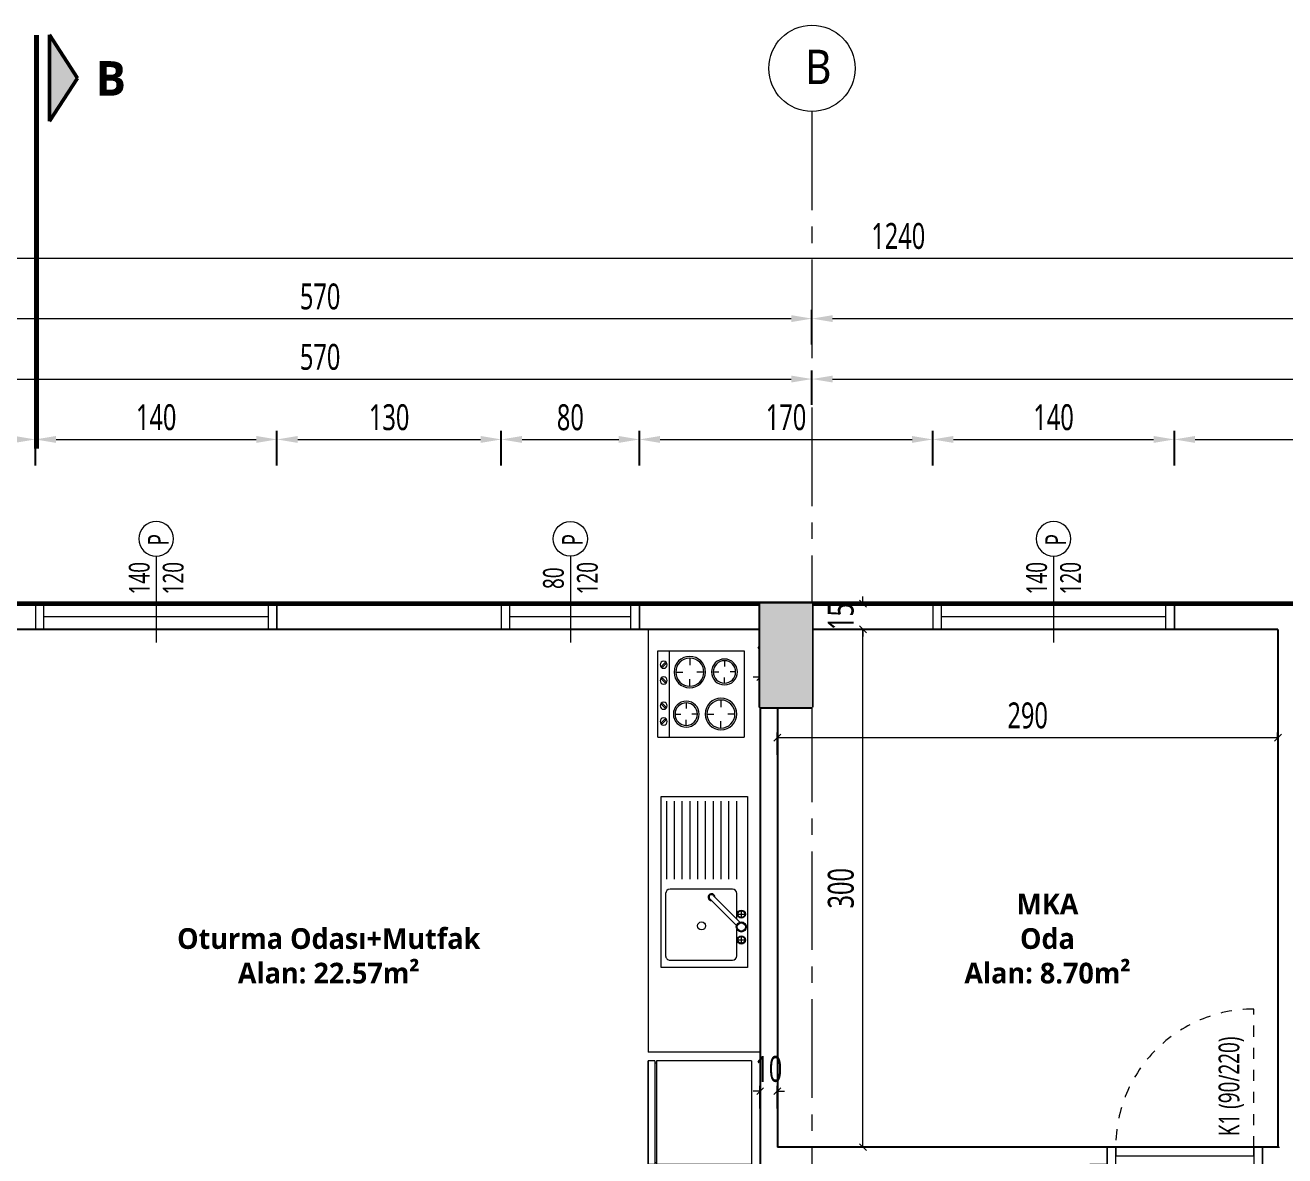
# Model space of a CAD drawing. Header units: metres. Extents: x 14968 to 56958, y -40276 to -31129.
# Drawn here: x 31217 to 31947, y -35545 to -34890 of the extents above; entities that cross this region are included whole.
import ezdxf
from ezdxf.enums import TextEntityAlignment as Align

# ---------------------------------------------------------------- set-up
doc = ezdxf.new("R2010")
doc.units = ezdxf.units.M
doc.linetypes.add('CENTER2', pattern=[28.575, 19.05, -3.175, 3.175, -3.175])
doc.linetypes.add('JIS_02_1.2', pattern=[64.008, 32.004, -32.004])
doc.layers.get('0').update_dxf_attribs({"lineweight": 13})
doc.layers.get('Defpoints').update_dxf_attribs({"lineweight": 9})
for name, color, linetype, lineweight, true_color in [('A AKS', 7, 'CENTER2', 9, 0x848484), ('A AKS DAİRE', 7, 'Continuous', 9, 0x848484), ('A AKS YAZI', 7, 'CENTER2', 9, 0x848484)]:
    doc.layers.add(name, color=color, linetype=linetype, lineweight=lineweight, true_color=true_color)
doc.layers.add('A ALAN BRÜT', color=5, linetype='Continuous', lineweight=60, plot=False)
doc.layers.add('A ALAN NET', color=140, linetype='Continuous', lineweight=13, plot=False)
for name, color, linetype, lineweight in [('A DUVAR', 7, 'Continuous', 25), ('A KAPI', 11, 'Continuous', 13), ('A KESİT ÇİZGİSİ', 1, 'CENTER2', 50), ('A KOLON', 1, 'Continuous', 50), ('A KOLON TARAMA', 1, 'Continuous', 15), ('A PENCERE', 140, 'Continuous', 9), ('A TEFRİŞ', 252, 'Continuous', 13), ('A YAZI', 7, 'Continuous', 13), ('A ÖLÇÜ DIŞ', 31, 'Continuous', 13), ('A ÖLÇÜ İÇ', 31, 'Continuous', 13)]:
    doc.layers.add(name, color=color, linetype=linetype, lineweight=lineweight)
doc.styles.add('HİB Segoe Semibold', font='')
doc.styles.add('HİB Segoe Semilight .7', font='segoeuisl.ttf', dxfattribs={"width": 0.7})
doc.styles.add('HİB Segoe Semilight .95', font='segoeuisl.ttf', dxfattribs={"width": 0.9})
doc.styles.get('HİB Segoe Semibold').set_extended_font_data('Segoe UI Semibold')
doc.dimstyles.new('HİB DIŞ', dxfattribs={"dimtxt": 15, "dimasz": 12, "dimexe": 5, "dimexo": 30, "dimgap": 5, "dimtad": 1, "dimdec": 0, "dimzin": 0, "dimdsep": 46, "dimtxsty": 'HİB Segoe Semilight .7', "dimcen": 0.09, "dimclrd": 256, "dimclre": 256, "dimclrt": 256, "dimadec": 0, "dimazin": 0, "dimtfac": 1, "dimtdec": 4, "dimtix": 1, "dimtmove": 0, "dimatfit": 3, "dimfxl": 15, "dimfxlon": 1, "dimtvp": 1, "dimtolj": 1, "dimtzin": 0, "dimlwd": -1, "dimlwe": -3, "dimarcsym": 0})
doc.dimstyles.new('HİB İÇ', dxfattribs={"dimtxt": 15, "dimasz": 18, "dimexe": 3, "dimexo": 10, "dimgap": 5, "dimtad": 1, "dimdec": 0, "dimzin": 0, "dimdsep": 46, "dimtxsty": 'HİB Segoe Semilight .7', "dimblk": 'NONE', "dimblk1": 'NONE', "dimblk2": 'NONE', "dimtsz": 2, "dimcen": 0.09, "dimclrd": 256, "dimclre": 256, "dimclrt": 256, "dimadec": 0, "dimazin": 0, "dimtfac": 1, "dimtdec": 4, "dimtix": 1, "dimtofl": 0, "dimtmove": 0, "dimatfit": 3, "dimfxl": 10, "dimfxlon": 1, "dimtvp": 1, "dimtolj": 1, "dimtzin": 0, "dimlwd": -1, "dimlwe": -3, "dimarcsym": 0})

# ---------------------------------------------------------------- blocks, each defined once
blk = doc.blocks.new('*D535')
at = {"layer": 'A ÖLÇÜ İÇ', "lineweight": -3, "ltscale": 0.5, "transparency": 16777216}
for p, q in [((31712.14, -35224.94), (31699.14, -35224.94)), ((31712.14, -35239.94), (31699.14, -35239.94))]:
    blk.add_line(p, q, dxfattribs=at)
at = {"layer": 'A ÖLÇÜ İÇ', "ltscale": 0.5, "transparency": 16777216}
for p, q in [((31700.14, -35222.94), (31704.14, -35226.94)), ((31702.14, -35224.94), (31702.14, -35220.94)), ((31704.14, -35241.94), (31700.14, -35237.94)), ((31702.14, -35239.94), (31702.14, -35243.94))]:
    blk.add_line(p, q, dxfattribs=at)
at = {"layer": 'Defpoints', "color": 0, "transparency": 16777216}
for p in [(31702.14, -35224.94), (31765.14, -35224.94), (31744.14, -35239.94)]:
    blk.add_point(p, dxfattribs=at)
at = {"layer": 'A ÖLÇÜ İÇ', "ltscale": 0.5, "transparency": 16777216, "insert": (31689.35, -35232.44), "char_height": 15, "attachment_point": 5, "rotation": 90, "style": 'HİB Segoe Semilight .7'}
blk.add_mtext('\\A1;15', dxfattribs=at)
blk = doc.blocks.new('_None')
blk = doc.blocks.new('*D508')
at = {"layer": 'A ÖLÇÜ İÇ', "lineweight": -3, "ltscale": 0.5, "transparency": 16777216}
for p, q in [((31642.6, -35257.59), (31642.6, -35270.59)), ((31652.6, -35257.59), (31652.6, -35270.59))]:
    blk.add_line(p, q, dxfattribs=at)
at = {"layer": 'A ÖLÇÜ İÇ', "ltscale": 0.5, "transparency": 16777216}
for p, q in [((31642.6, -35267.59), (31638.6, -35267.59)), ((31640.6, -35269.59), (31644.6, -35265.59)), ((31654.6, -35265.59), (31650.6, -35269.59)), ((31652.6, -35267.59), (31656.6, -35267.59))]:
    blk.add_line(p, q, dxfattribs=at)
at = {"layer": 'Defpoints', "color": 0, "transparency": 16777216}
for p in [(31642.6, -35239.94), (31652.6, -35239.94), (31652.6, -35267.59)]:
    blk.add_point(p, dxfattribs=at)
at = {"layer": 'A ÖLÇÜ İÇ', "ltscale": 0.5, "transparency": 16777216, "insert": (31647.6, -35254.8), "char_height": 15, "attachment_point": 5, "style": 'HİB Segoe Semilight .7'}
blk.add_mtext('\\A1;10', dxfattribs=at)
blk = doc.blocks.new('A OCAK')
at = {"color": 0}
for p, q in [((-65.87, -51.83), (-65.87, -1.83)), ((-15.87, -1.83), (-65.87, -1.83)), ((-52.43, -7.11), (-52.43, -11.18)), ((-28.05, -6.71), (-28.05, -9.96)), ((-15.87, -51.83), (-15.87, -1.83)), ((-34.55, -13.21), (-31.3, -13.21)), ((-21.55, -13.21), (-24.8, -13.21)), ((-60.56, -15.24), (-56.5, -15.24)), ((-52.43, -23.37), (-52.43, -19.31)), ((-44.3, -15.24), (-48.37, -15.24)), ((-28.05, -19.71), (-28.05, -16.46)), ((-52.52, -28.81), (-52.52, -32.06)), ((-28.14, -25.15), (-28.14, -29.22)), ((-59.02, -35.31), (-55.77, -35.31)), ((-46.02, -35.31), (-49.27, -35.31)), ((-36.26, -33.28), (-32.2, -33.28)), ((-20.01, -33.28), (-24.07, -33.28)), ((-52.52, -41.82), (-52.52, -38.56)), ((-28.14, -41.41), (-28.14, -37.35)), ((-65.87, -45.08), (-15.87, -45.08)), ((-58.18, -49.23), (-56.06, -47.11)), ((-57.61, -49.8), (-58.18, -49.23)), ((-55.49, -47.68), (-57.61, -49.8)), ((-56.06, -47.11), (-55.49, -47.68)), ((-49.07, -47.52), (-48.51, -46.95)), ((-46.95, -49.64), (-49.07, -47.52)), ((-48.51, -46.95), (-46.38, -49.08)), ((-46.38, -49.08), (-46.95, -49.64)), ((-34.32, -47.52), (-33.76, -46.95)), ((-32.2, -49.64), (-34.32, -47.52)), ((-33.76, -46.95), (-31.63, -49.08)), ((-31.63, -49.08), (-32.2, -49.64)), ((-25.18, -49.13), (-23.06, -47.01)), ((-24.61, -49.7), (-25.18, -49.13)), ((-22.49, -47.58), (-24.61, -49.7)), ((-23.06, -47.01), (-22.49, -47.58)), ((-65.87, -51.83), (-15.87, -51.83))]:
    blk.add_line(p, q, dxfattribs=at)
for centre, radius in [((-52.43, -15.24), 9.13), ((-52.43, -15.24), 8.13), ((-28.05, -13.21), 7.5), ((-28.05, -13.21), 6.5), ((-52.52, -35.31), 7.5), ((-52.52, -35.31), 6.5), ((-28.14, -33.28), 9.13), ((-28.14, -33.28), 8.13), ((-56.75, -48.4), 2.06), ((-47.64, -48.4), 2.06), ((-33, -48.4), 2.06), ((-23.89, -48.4), 2.06)]:
    blk.add_circle(centre, radius, dxfattribs=at)
blk = doc.blocks.new('A EVYE')
at = {"color": 0}
for p, q in [((-252.7, 287.2), (737.2, 287.2)), ((-252.7, -212.8), (-252.7, 287.2)), ((225.7, 225), (-225.7, 225)), ((457.5, 225.3), (309.1, 225.3)), ((475.2, 243), (323.4, 91)), ((494.3, 223.9), (343.3, 72.7)), ((447.8, 251.9), (409.5, 251.9)), ((428.7, 232.7), (428.7, 271.1)), ((670.6, 225.3), (515.6, 225.3)), ((597.7, 251.9), (559.4, 251.9)), ((578.5, 232.7), (578.5, 271.1)), ((737.2, 287.2), (737.2, -212.8)), ((225.7, 180), (-225.7, 180)), ((283.9, 200.1), (283.9, -161.4)), ((695.8, -161.4), (695.8, 200.1)), ((225.7, 135), (-225.7, 135)), ((225.7, 90), (-225.7, 90)), ((225.7, 45), (-225.7, 45)), ((225.7, 0), (-225.7, 0)), ((225.7, -45), (-225.7, -45)), ((225.7, -90), (-225.7, -90)), ((225.7, -135), (-225.7, -135)), ((737.2, -212.8), (-252.7, -212.8)), ((225.7, -180), (-225.7, -180)), ((309.1, -186.6), (670.6, -186.6))]:
    blk.add_line(p, q, dxfattribs=at)
for centre, radius in [((428.7, 251.9), 23.5), ((428.7, 251.9), 19.2), ((503.2, 251.9), 29.3), ((503.2, 251.9), 23.9), ((578.5, 251.9), 23.5), ((578.5, 251.9), 19.2), ((497.2, 21.3), 23.5)]:
    blk.add_circle(centre, radius, dxfattribs=at)
for centre, radius, start, end in [((309.1, 200.1), 25.2, 90, 180), ((670.6, 200.1), 25.2, 360, 90), ((330.4, 78.7), 19.6, 89.32494, 2.05369), ((330.4, 78.7), 14.2, 119.74413, 334.71675), ((309.1, -161.4), 25.2, 180, 270), ((670.6, -161.4), 25.2, 270, 360)]:
    blk.add_arc(centre, radius, start, end, dxfattribs=at)
blk = doc.blocks.new('PEN 120x140')
at = {"layer": 'A PENCERE'}
for p, q in [((215.29, 71.44), (215.29, 211.44)), ((215.29, 211.44), (230.29, 211.44)), ((222.79, 206.44), (222.79, 76.44)), ((230.29, 211.44), (230.29, 71.44)), ((230.29, 71.44), (215.29, 71.44))]:
    blk.add_line(p, q, dxfattribs=at)
at = {"layer": 'A PENCERE', "color": 7}
blk.add_line((187.79, 141.44), (237.79, 141.44), dxfattribs=at)
at = {"layer": 'A PENCERE'}
for points in [[(230.29, 211.44), (230.29, 206.44), (215.29, 206.44), (215.29, 211.44)], [(230.29, 71.44), (230.29, 76.44), (215.29, 76.44), (215.29, 71.44)]]:
    blk.add_lwpolyline(points, close=True, dxfattribs=at)
at = {"layer": 'A PENCERE', "color": 7}
blk.add_circle((177.79, 141.44), 10, dxfattribs=at)
at = {"layer": 'A PENCERE', "color": 7, "style": 'HİB Segoe Semilight .7', "width": 0.7}
for tag, p in [('GEN', (200.59, 145.27)), ('P', (178.35, 134.26)), ('YÜK', (200.59, 125.61))]:
    blk.add_attdef(tag, text='', height=12, dxfattribs=at).set_placement(p, align=Align.CENTER)
blk = doc.blocks.new('*D183')
at = {"layer": 'A ÖLÇÜ DIŞ', "lineweight": -3, "ltscale": 0.5, "transparency": 16777216}
for p, q in [((31742.6, -35144.87), (31742.6, -35124.87)), ((31882.6, -35144.87), (31882.6, -35124.87))]:
    blk.add_line(p, q, dxfattribs=at)
at = {"layer": 'A ÖLÇÜ DIŞ', "ltscale": 0.5, "transparency": 16777216}
blk.add_line((31754.6, -35129.87), (31870.6, -35129.87), dxfattribs=at)
at = {"layer": 'A ÖLÇÜ DIŞ', "transparency": 16777216}
for points in [[(31754.6, -35127.87), (31754.6, -35131.87), (31742.6, -35129.87)], [(31870.6, -35131.87), (31870.6, -35127.87), (31882.6, -35129.87)]]:
    blk.add_solid(points, dxfattribs=at)
at = {"layer": 'Defpoints', "color": 0, "transparency": 16777216}
for p in [(31882.6, -35129.87), (31742.6, -35224.94), (31882.6, -35224.94)]:
    blk.add_point(p, dxfattribs=at)
at = {"layer": 'A ÖLÇÜ DIŞ', "ltscale": 0.5, "transparency": 16777216, "insert": (31812.6, -35117.08), "char_height": 15, "attachment_point": 5, "style": 'HİB Segoe Semilight .7'}
blk.add_mtext('\\A1;140', dxfattribs=at)
blk = doc.blocks.new('*D516')
at = {"layer": 'A ÖLÇÜ İÇ', "ltscale": 0.5, "transparency": 16777216}
for p, q in [((31654.6, -35300.59), (31650.6, -35304.59)), ((31652.6, -35302.59), (31942.6, -35302.59)), ((31940.6, -35304.59), (31944.6, -35300.59))]:
    blk.add_line(p, q, dxfattribs=at)
at = {"layer": 'A ÖLÇÜ İÇ', "lineweight": -3, "ltscale": 0.5, "transparency": 16777216}
for p, q in [((31652.6, -35312.59), (31652.6, -35299.59)), ((31942.6, -35302.59), (31942.6, -35299.59))]:
    blk.add_line(p, q, dxfattribs=at)
at = {"layer": 'Defpoints', "color": 0, "transparency": 16777216}
for p in [(31942.6, -35302.59), (31942.6, -35312.59), (31652.6, -35331.59)]:
    blk.add_point(p, dxfattribs=at)
at = {"layer": 'A ÖLÇÜ İÇ', "ltscale": 0.5, "transparency": 16777216, "insert": (31797.6, -35289.84), "char_height": 15, "attachment_point": 5, "style": 'HİB Segoe Semilight .7'}
blk.add_mtext('\\A1;290', dxfattribs=at)
blk = doc.blocks.new('*D534')
at = {"layer": 'A ÖLÇÜ İÇ', "ltscale": 0.5}
for p, q in [((31704.14, -35241.94), (31700.14, -35237.94)), ((31702.14, -35539.89), (31702.14, -35239.94)), ((31700.14, -35537.89), (31704.14, -35541.89))]:
    blk.add_line(p, q, dxfattribs=at)
at = {"layer": 'A ÖLÇÜ İÇ', "lineweight": -3, "ltscale": 0.5}
for p, q in [((31712.14, -35239.94), (31699.14, -35239.94)), ((31711.64, -35539.89), (31699.14, -35539.89))]:
    blk.add_line(p, q, dxfattribs=at)
at = {"layer": 'Defpoints', "color": 0}
for p in [(31702.14, -35239.94), (31744.14, -35239.94), (31721.64, -35539.89)]:
    blk.add_point(p, dxfattribs=at)
at = {"layer": 'A ÖLÇÜ İÇ', "ltscale": 0.5, "insert": (31689.39, -35389.91), "char_height": 15, "attachment_point": 5, "rotation": 90, "style": 'HİB Segoe Semilight .7'}
blk.add_mtext('\\A1;300', dxfattribs=at)
blk = doc.blocks.new('A BUZDOLABI')
at = {"color": 0}
for p, q in [((13.07, 48.33), (13.07, -16.67)), ((18.07, 43.33), (18.07, -11.67)), ((18.07, -11.67), (78.07, -11.67)), ((18.07, -12.67), (78.07, -12.67)), ((18.07, -12.67), (18.07, -16.67)), ((19.07, -12.67), (19.07, -11.67)), ((77.07, -11.67), (77.07, -12.67)), ((78.07, -12.67), (78.07, -16.67)), ((18.07, -16.67), (78.07, -16.67))]:
    blk.add_line(p, q, dxfattribs=at)
at = {"color": 0, "ltscale": 10}
for p, q in [((83.07, 48.33), (83.07, -16.67)), ((18.07, 43.33), (78.07, 43.33)), ((78.07, 43.33), (78.07, -11.67))]:
    blk.add_line(p, q, dxfattribs=at)
at = {"color": 0}
for points in [[(18.07, 43.33), (78.07, 43.33)], [(78.07, -16.67), (18.07, -16.67)]]:
    blk.add_lwpolyline(points, dxfattribs=at)
blk = doc.blocks.new('KAPI 90X10')
at = {"layer": 'A KAPI', "linetype": 'JIS_02_1.2', "ltscale": 0.2}
blk.add_line((85, 10.03), (85, 90.03), dxfattribs=at)
at = {"layer": 'A KAPI'}
for p, q in [((0, 10.03), (-10, 10.03)), ((0, 0.03), (0, 10.03)), ((90, 10.03), (90, 0.03)), ((90, 10.03), (100, 10.03)), ((0, 0.03), (-10, 0.03)), ((90, 0.03), (100, 0.03))]:
    blk.add_line(p, q, dxfattribs=at)
for points in [[(5, 10.03), (0, 10.03), (0, 0.03), (5, 0.03)], [(85, 5.03), (85, 10.03), (5, 10.03), (5, 5.03)], [(90, 10.03), (85, 10.03), (85, 0.03), (90, 0.03)]]:
    blk.add_lwpolyline(points, close=True, dxfattribs=at)
at = {"layer": 'A KAPI', "linetype": 'JIS_02_1.2', "ltscale": 0.2}
blk.add_arc((85, 10.03), 80, 90, 180, dxfattribs=at)
at = {"layer": 'A KAPI', "style": 'HİB Segoe Semilight .7', "width": 0.7}
blk.add_attdef('KAPI_NO', (76.63, 23.8), '', height=12, rotation=90, dxfattribs=at)
blk = doc.blocks.new('*D558')
at = {"layer": 'A ÖLÇÜ İÇ', "ltscale": 0.5, "transparency": 16777216}
for p, q in [((31642.6, -35507.44), (31638.6, -35507.44)), ((31640.6, -35509.44), (31644.6, -35505.44)), ((31654.6, -35505.44), (31650.6, -35509.44)), ((31652.6, -35507.44), (31656.6, -35507.44))]:
    blk.add_line(p, q, dxfattribs=at)
at = {"layer": 'A ÖLÇÜ İÇ', "lineweight": -3, "ltscale": 0.5, "transparency": 16777216}
for p, q in [((31642.6, -35517.44), (31642.6, -35504.44)), ((31652.6, -35517.44), (31652.6, -35504.44))]:
    blk.add_line(p, q, dxfattribs=at)
at = {"layer": 'Defpoints', "color": 0, "transparency": 16777216}
for p in [(31642.6, -35507.44), (31642.6, -35535.04), (31652.6, -35534.89)]:
    blk.add_point(p, dxfattribs=at)
at = {"layer": 'A ÖLÇÜ İÇ', "ltscale": 0.5, "transparency": 16777216, "insert": (31647.6, -35494.65), "char_height": 15, "attachment_point": 5, "style": 'HİB Segoe Semilight .7'}
blk.add_mtext('\\A1;10', dxfattribs=at)
blk = doc.blocks.new('*D187')
at = {"layer": 'A ÖLÇÜ DIŞ', "lineweight": -3, "ltscale": 0.5}
for p, q in [((31102.6, -35074.87), (31102.6, -35054.87)), ((31672.6, -35074.87), (31672.6, -35054.87))]:
    blk.add_line(p, q, dxfattribs=at)
at = {"layer": 'A ÖLÇÜ DIŞ', "ltscale": 0.5}
blk.add_line((31114.6, -35059.87), (31660.6, -35059.87), dxfattribs=at)
at = {"layer": 'A ÖLÇÜ DIŞ'}
for points in [[(31114.6, -35057.87), (31114.6, -35061.87), (31102.6, -35059.87)], [(31660.6, -35061.87), (31660.6, -35057.87), (31672.6, -35059.87)]]:
    blk.add_solid(points, dxfattribs=at)
at = {"layer": 'Defpoints', "color": 0}
for p in [(31672.6, -35059.87), (31102.6, -35189.94), (31672.6, -35224.94)]:
    blk.add_point(p, dxfattribs=at)
at = {"layer": 'A ÖLÇÜ DIŞ', "ltscale": 0.5, "insert": (31387.6, -35047.12), "char_height": 15, "attachment_point": 5, "style": 'HİB Segoe Semilight .7'}
blk.add_mtext('\\A1;570', dxfattribs=at)
blk = doc.blocks.new('*D185')
at = {"layer": 'A ÖLÇÜ DIŞ', "lineweight": -3, "ltscale": 0.5}
for p, q in [((31102.6, -35109.87), (31102.6, -35089.87)), ((31672.6, -35109.87), (31672.6, -35089.87))]:
    blk.add_line(p, q, dxfattribs=at)
at = {"layer": 'A ÖLÇÜ DIŞ', "ltscale": 0.5}
blk.add_line((31114.6, -35094.87), (31660.6, -35094.87), dxfattribs=at)
at = {"layer": 'A ÖLÇÜ DIŞ'}
for points in [[(31114.6, -35092.87), (31114.6, -35096.87), (31102.6, -35094.87)], [(31660.6, -35096.87), (31660.6, -35092.87), (31672.6, -35094.87)]]:
    blk.add_solid(points, dxfattribs=at)
at = {"layer": 'Defpoints', "color": 0}
for p in [(31672.6, -35094.87), (31102.6, -35189.94), (31672.6, -35224.94)]:
    blk.add_point(p, dxfattribs=at)
at = {"layer": 'A ÖLÇÜ DIŞ', "ltscale": 0.5, "insert": (31387.6, -35082.12), "char_height": 15, "attachment_point": 5, "style": 'HİB Segoe Semilight .7'}
blk.add_mtext('\\A1;570', dxfattribs=at)
blk = doc.blocks.new('*D190')
at = {"layer": 'A ÖLÇÜ DIŞ', "lineweight": -3, "ltscale": 0.5}
for p, q in [((31102.6, -35039.87), (31102.6, -35019.87)), ((32342.61, -35039.87), (32342.61, -35019.87))]:
    blk.add_line(p, q, dxfattribs=at)
at = {"layer": 'A ÖLÇÜ DIŞ', "ltscale": 0.5}
blk.add_line((31114.6, -35024.87), (32330.61, -35024.87), dxfattribs=at)
at = {"layer": 'A ÖLÇÜ DIŞ'}
for points in [[(31114.6, -35022.87), (31114.6, -35026.87), (31102.6, -35024.87)], [(32330.61, -35026.87), (32330.61, -35022.87), (32342.61, -35024.87)]]:
    blk.add_solid(points, dxfattribs=at)
at = {"layer": 'Defpoints', "color": 0}
for p in [(32342.61, -35024.87), (31102.6, -35189.94), (32342.61, -35224.94)]:
    blk.add_point(p, dxfattribs=at)
at = {"layer": 'A ÖLÇÜ DIŞ', "ltscale": 0.5, "insert": (31722.6, -35012.08), "char_height": 15, "attachment_point": 5, "style": 'HİB Segoe Semilight .7'}
blk.add_mtext('\\A1;1240', dxfattribs=at)
blk = doc.blocks.new('*D188')
at = {"layer": 'A ÖLÇÜ DIŞ', "lineweight": -3, "ltscale": 0.5}
for p, q in [((31672.6, -35074.87), (31672.6, -35054.87)), ((32262.6, -35074.87), (32262.6, -35054.87))]:
    blk.add_line(p, q, dxfattribs=at)
at = {"layer": 'A ÖLÇÜ DIŞ', "ltscale": 0.5}
blk.add_line((31684.6, -35059.87), (32250.6, -35059.87), dxfattribs=at)
at = {"layer": 'A ÖLÇÜ DIŞ'}
for points in [[(31684.6, -35057.87), (31684.6, -35061.87), (31672.6, -35059.87)], [(32250.6, -35061.87), (32250.6, -35057.87), (32262.6, -35059.87)]]:
    blk.add_solid(points, dxfattribs=at)
at = {"layer": 'Defpoints', "color": 0}
for p in [(32262.6, -35059.87), (31672.6, -35224.94), (32262.6, -35224.94)]:
    blk.add_point(p, dxfattribs=at)
at = {"layer": 'A ÖLÇÜ DIŞ', "ltscale": 0.5, "insert": (31967.6, -35047.11), "char_height": 15, "attachment_point": 5, "style": 'HİB Segoe Semilight .7'}
blk.add_mtext('\\A1;590', dxfattribs=at)
blk = doc.blocks.new('*D186')
at = {"layer": 'A ÖLÇÜ DIŞ', "lineweight": -3, "ltscale": 0.5}
for p, q in [((31672.6, -35109.87), (31672.6, -35089.87)), ((32342.61, -35109.87), (32342.61, -35089.87))]:
    blk.add_line(p, q, dxfattribs=at)
at = {"layer": 'A ÖLÇÜ DIŞ', "ltscale": 0.5}
blk.add_line((31684.6, -35094.87), (32330.61, -35094.87), dxfattribs=at)
at = {"layer": 'A ÖLÇÜ DIŞ'}
for points in [[(31684.6, -35092.87), (31684.6, -35096.87), (31672.6, -35094.87)], [(32330.61, -35096.87), (32330.61, -35092.87), (32342.61, -35094.87)]]:
    blk.add_solid(points, dxfattribs=at)
at = {"layer": 'Defpoints', "color": 0}
for p in [(32342.61, -35094.87), (31672.6, -35224.94), (32342.61, -35224.94)]:
    blk.add_point(p, dxfattribs=at)
at = {"layer": 'A ÖLÇÜ DIŞ', "ltscale": 0.5, "insert": (32007.6, -35082.11), "char_height": 15, "attachment_point": 5, "style": 'HİB Segoe Semilight .7'}
blk.add_mtext('\\A1;670', dxfattribs=at)
blk = doc.blocks.new('*D184')
at = {"layer": 'A ÖLÇÜ DIŞ', "lineweight": -3, "ltscale": 0.5}
for p, q in [((31882.6, -35144.87), (31882.6, -35124.87)), ((32342.61, -35144.87), (32342.61, -35124.87))]:
    blk.add_line(p, q, dxfattribs=at)
at = {"layer": 'A ÖLÇÜ DIŞ', "ltscale": 0.5}
blk.add_line((31894.6, -35129.87), (32330.61, -35129.87), dxfattribs=at)
at = {"layer": 'A ÖLÇÜ DIŞ'}
for points in [[(31894.6, -35127.87), (31894.6, -35131.87), (31882.6, -35129.87)], [(32330.61, -35131.87), (32330.61, -35127.87), (32342.61, -35129.87)]]:
    blk.add_solid(points, dxfattribs=at)
at = {"layer": 'Defpoints', "color": 0}
for p in [(32342.61, -35129.87), (31882.6, -35224.94), (32342.61, -35224.94)]:
    blk.add_point(p, dxfattribs=at)
at = {"layer": 'A ÖLÇÜ DIŞ', "ltscale": 0.5, "insert": (32112.6, -35117.11), "char_height": 15, "attachment_point": 5, "style": 'HİB Segoe Semilight .7'}
blk.add_mtext('\\A1;460', dxfattribs=at)
blk = doc.blocks.new('*D178')
at = {"layer": 'A ÖLÇÜ DIŞ', "lineweight": -3, "ltscale": 0.5}
for p, q in [((32528.3, -35224.94), (32548.3, -35224.94)), ((32528.3, -36394.94), (32548.3, -36394.94))]:
    blk.add_line(p, q, dxfattribs=at)
at = {"layer": 'A ÖLÇÜ DIŞ', "ltscale": 0.5}
blk.add_line((32543.3, -36382.94), (32543.3, -35236.94), dxfattribs=at)
at = {"layer": 'A ÖLÇÜ DIŞ'}
for points in [[(32545.3, -35236.94), (32541.3, -35236.94), (32543.3, -35224.94)], [(32541.3, -36382.94), (32545.3, -36382.94), (32543.3, -36394.94)]]:
    blk.add_solid(points, dxfattribs=at)
at = {"layer": 'Defpoints', "color": 0}
for p in [(31657.6, -35224.94), (32543.3, -35224.94), (31657.6, -36394.94)]:
    blk.add_point(p, dxfattribs=at)
at = {"layer": 'A ÖLÇÜ DIŞ', "ltscale": 0.5, "insert": (32530.51, -35809.94), "char_height": 15, "attachment_point": 5, "rotation": 90, "style": 'HİB Segoe Semilight .7'}
blk.add_mtext('\\A1;1170', dxfattribs=at)
blk = doc.blocks.new('KESİTLER')
at = {"layer": 'A KESİT ÇİZGİSİ', "ltscale": 100, "transparency": 33554687}
h = blk.add_hatch(color=256, dxfattribs=at)
h.dxf.hatch_style = 1
h.paths.add_polyline_path([(446.64, 968.67), (430.38, 943.67), (430.38, 993.67)])
at = {"layer": 'A KESİT ÇİZGİSİ', "ltscale": 3}
blk.add_lwpolyline([(422.82, 753.88, 3, 3, 0), (422.82, 993.67, 3, 3, 0)], format="xyseb", dxfattribs=at)
at = {"layer": 'A KESİT ÇİZGİSİ', "ltscale": 100, "transparency": 33554687}
blk.add_lwpolyline([(446.64, 968.67), (430.38, 943.67), (430.38, 993.67)], close=True, dxfattribs=at)
at = {"layer": 'A KESİT ÇİZGİSİ', "ltscale": 100, "transparency": 33554687, "insert": (474.64, 978.48), "char_height": 20, "width": 27.7956, "attachment_point": 3, "style": 'HİB Segoe Semibold'}
blk.add_mtext('B', dxfattribs=at)
blk = doc.blocks.new('*D1715')
at = {"layer": 'A ÖLÇÜ DIŞ', "lineweight": -3, "ltscale": 0.5}
for p, q in [((31102.6, -35144.87), (31102.6, -35124.87)), ((31222.6, -35144.87), (31222.6, -35124.87))]:
    blk.add_line(p, q, dxfattribs=at)
at = {"layer": 'A ÖLÇÜ DIŞ', "ltscale": 0.5}
blk.add_line((31114.6, -35129.87), (31210.6, -35129.87), dxfattribs=at)
at = {"layer": 'A ÖLÇÜ DIŞ'}
for points in [[(31114.6, -35127.87), (31114.6, -35131.87), (31102.6, -35129.87)], [(31210.6, -35131.87), (31210.6, -35127.87), (31222.6, -35129.87)]]:
    blk.add_solid(points, dxfattribs=at)
at = {"layer": 'Defpoints', "color": 0}
for p in [(31222.6, -35129.87), (31102.6, -35224.94), (31222.6, -35224.94)]:
    blk.add_point(p, dxfattribs=at)
at = {"layer": 'A ÖLÇÜ DIŞ', "ltscale": 0.5, "insert": (31162.6, -35117.08), "char_height": 15, "attachment_point": 5, "style": 'HİB Segoe Semilight .7'}
blk.add_mtext('\\A1;120', dxfattribs=at)
blk = doc.blocks.new('*D1716')
at = {"layer": 'A ÖLÇÜ DIŞ', "lineweight": -3, "ltscale": 0.5}
for p, q in [((31222.6, -35144.87), (31222.6, -35124.87)), ((31362.6, -35144.87), (31362.6, -35124.87))]:
    blk.add_line(p, q, dxfattribs=at)
at = {"layer": 'A ÖLÇÜ DIŞ', "ltscale": 0.5}
blk.add_line((31234.6, -35129.87), (31350.6, -35129.87), dxfattribs=at)
at = {"layer": 'A ÖLÇÜ DIŞ'}
for points in [[(31234.6, -35127.87), (31234.6, -35131.87), (31222.6, -35129.87)], [(31350.6, -35131.87), (31350.6, -35127.87), (31362.6, -35129.87)]]:
    blk.add_solid(points, dxfattribs=at)
at = {"layer": 'Defpoints', "color": 0}
for p in [(31362.6, -35129.87), (31222.6, -35224.94), (31362.6, -35224.94)]:
    blk.add_point(p, dxfattribs=at)
at = {"layer": 'A ÖLÇÜ DIŞ', "ltscale": 0.5, "insert": (31292.6, -35117.08), "char_height": 15, "attachment_point": 5, "style": 'HİB Segoe Semilight .7'}
blk.add_mtext('\\A1;140', dxfattribs=at)
blk = doc.blocks.new('*D1717')
at = {"layer": 'A ÖLÇÜ DIŞ', "lineweight": -3, "ltscale": 0.5}
for p, q in [((31362.6, -35144.87), (31362.6, -35124.87)), ((31492.6, -35144.87), (31492.6, -35124.87))]:
    blk.add_line(p, q, dxfattribs=at)
at = {"layer": 'A ÖLÇÜ DIŞ', "ltscale": 0.5}
blk.add_line((31374.6, -35129.87), (31480.6, -35129.87), dxfattribs=at)
at = {"layer": 'A ÖLÇÜ DIŞ'}
for points in [[(31374.6, -35127.87), (31374.6, -35131.87), (31362.6, -35129.87)], [(31480.6, -35131.87), (31480.6, -35127.87), (31492.6, -35129.87)]]:
    blk.add_solid(points, dxfattribs=at)
at = {"layer": 'Defpoints', "color": 0}
for p in [(31492.6, -35129.87), (31362.6, -35224.94), (31492.6, -35224.94)]:
    blk.add_point(p, dxfattribs=at)
at = {"layer": 'A ÖLÇÜ DIŞ', "ltscale": 0.5, "insert": (31427.6, -35117.07), "char_height": 15, "attachment_point": 5, "style": 'HİB Segoe Semilight .7'}
blk.add_mtext('\\A1;130', dxfattribs=at)
blk = doc.blocks.new('*D2434')
at = {"layer": 'A ÖLÇÜ DIŞ', "lineweight": -3, "ltscale": 0.5}
for p, q in [((31492.6, -35144.87), (31492.6, -35124.87)), ((31572.6, -35144.87), (31572.6, -35124.87))]:
    blk.add_line(p, q, dxfattribs=at)
at = {"layer": 'A ÖLÇÜ DIŞ', "ltscale": 0.5}
blk.add_line((31504.6, -35129.87), (31560.6, -35129.87), dxfattribs=at)
at = {"layer": 'A ÖLÇÜ DIŞ'}
for points in [[(31504.6, -35127.87), (31504.6, -35131.87), (31492.6, -35129.87)], [(31560.6, -35131.87), (31560.6, -35127.87), (31572.6, -35129.87)]]:
    blk.add_solid(points, dxfattribs=at)
at = {"layer": 'Defpoints', "color": 0}
for p in [(31572.6, -35129.87), (31492.6, -35224.94), (31572.6, -35224.94)]:
    blk.add_point(p, dxfattribs=at)
at = {"layer": 'A ÖLÇÜ DIŞ', "ltscale": 0.5, "insert": (31532.6, -35117.12), "char_height": 15, "attachment_point": 5, "style": 'HİB Segoe Semilight .7'}
blk.add_mtext('\\A1;80', dxfattribs=at)
blk = doc.blocks.new('*D2435')
at = {"layer": 'A ÖLÇÜ DIŞ', "lineweight": -3, "ltscale": 0.5}
for p, q in [((31572.6, -35144.87), (31572.6, -35124.87)), ((31742.6, -35144.87), (31742.6, -35124.87))]:
    blk.add_line(p, q, dxfattribs=at)
at = {"layer": 'A ÖLÇÜ DIŞ', "ltscale": 0.5}
blk.add_line((31584.6, -35129.87), (31730.6, -35129.87), dxfattribs=at)
at = {"layer": 'A ÖLÇÜ DIŞ'}
for points in [[(31584.6, -35127.87), (31584.6, -35131.87), (31572.6, -35129.87)], [(31730.6, -35131.87), (31730.6, -35127.87), (31742.6, -35129.87)]]:
    blk.add_solid(points, dxfattribs=at)
at = {"layer": 'Defpoints', "color": 0}
for p in [(31742.6, -35129.87), (31572.6, -35224.94), (31742.6, -35224.94)]:
    blk.add_point(p, dxfattribs=at)
at = {"layer": 'A ÖLÇÜ DIŞ', "ltscale": 0.5, "insert": (31657.6, -35117.08), "char_height": 15, "attachment_point": 5, "style": 'HİB Segoe Semilight .7'}
blk.add_mtext('\\A1;170', dxfattribs=at)
blk = doc.blocks.new('AKS YENİ')
at = {"layer": 'A AKS', "ltscale": 3}
for p, q in [((570, 285.07), (570, -1455.07)), ((1480.7, 0), (-235.7, 0))]:
    blk.add_line(p, q, dxfattribs=at)
at = {"layer": 'A AKS DAİRE', "ltscale": 3}
blk.add_circle((570, 310.07), 25, dxfattribs=at)
at = {"layer": 'A AKS YAZI', "ltscale": 100, "insert": (566.08, 320.91), "char_height": 20, "width": 27.7956, "attachment_point": 1, "style": 'HİB Segoe Semilight .95'}
blk.add_mtext('B', dxfattribs=at)
blk = doc.blocks.new('KOLON YENİ')
at = {"layer": 'A KOLON', "ltscale": 100}
blk.add_lwpolyline([(570, -60), (540, -60), (540, 0), (570, 0)], close=True, dxfattribs=at)
at = {"ltscale": 0.5}
blk.add_wipeout([(570, -60), (540, -60), (540, 0), (570, 0)], dxfattribs=at).dxf.layer = 'A KOLON'
at = {"layer": 'A KOLON TARAMA', "ltscale": 100, "transparency": 33554687}
h = blk.add_hatch(dxfattribs=at)
h.set_pattern_fill('ANSI33-METRIC', color=256)
h.set_pattern_definition([(45, (-1e-11, -1170), (-4.490128, 4.490128), []), (45, (4.49, -1170), (-4.490128, 4.490128), [3.175, -1.5875])])
h.paths.add_polyline_path([(1160, -30), (1160, 0), (1100, 0), (1100, -30)])
h.paths.add_polyline_path([(0, -60), (30, -60), (30, 0), (0, 0)])
h.paths.add_polyline_path([(540, -60), (570, -60), (570, 0), (540, 0)])
h.paths.add_polyline_path([(1130, -445), (1160, -445), (1160, -505), (1130, -505)])

msp = doc.modelspace()

# ---------------------------------------------------------------- linework, layer by layer
at = {"layer": 'A ALAN BRÜT', "ltscale": 0.5}
for points in [[(31102.6, -35224.94), (31657.6, -35224.94), (31657.6, -35224.94), (32342.61, -35224.94), (32342.61, -35554.94), (32262.6, -35554.94), (32262.6, -35809.94), (32047.6, -35809.94), (32047.6, -35694.94), (31827.6, -35694.94), (31827.6, -35669.94), (31792.6, -35669.94), (31792.6, -35669.94), (31412.6, -35669.94), (31412.6, -35669.94), (31352.6, -35669.94), (31352.6, -35699.94), (31102.6, -35699.94)], [(32342.61, -35224.94), (32342.61, -35554.94), (32262.6, -35554.94), (32262.6, -36064.94), (32342.61, -36064.94), (32342.61, -36394.94), (31657.6, -36394.94), (31657.6, -36394.94), (31102.6, -36394.94), (31102.6, -35919.94), (31352.6, -35919.94), (31352.6, -35699.94), (31102.6, -35699.94), (31102.6, -35224.94), (31657.6, -35224.94), (31657.6, -35224.94)]]:
    msp.add_lwpolyline(points, close=True, dxfattribs=at)
at = {"layer": 'A ALAN NET'}
for points in [[(31117.6, -35239.94), (31642.6, -35239.94), (31642.6, -35669.94), (31117.6, -35669.94)], [(31652.6, -35239.94), (31942.6, -35239.94), (31942.6, -35539.89), (31652.6, -35539.89)]]:
    msp.add_lwpolyline(points, close=True, dxfattribs=at)
at = {"layer": 'A DUVAR', "ltscale": 0.5}
for p, q in [((31642.6, -35239.94), (31132.6, -35239.94)), ((31642.6, -35239.94), (31642.6, -35239.94)), ((31642.6, -35239.94), (31642.6, -35669.94)), ((31942.6, -35239.94), (31652.6, -35239.94)), ((31652.6, -35239.94), (31652.6, -35539.89)), ((31942.6, -35239.94), (31942.6, -35539.89)), ((31942.6, -35539.89), (31652.6, -35539.89))]:
    msp.add_line(p, q, dxfattribs=at)
msp.add_lwpolyline([(32342.61, -35224.94), (32342.61, -35554.94), (32262.61, -35554.94), (32262.61, -36064.94), (32342.61, -36064.94), (32342.61, -36394.94), (31657.6, -36394.94), (31657.6, -36394.94), (31102.6, -36394.94), (31102.6, -35919.94), (31352.6, -35919.94), (31352.6, -35699.94), (31102.6, -35699.94), (31102.6, -35224.94), (31657.6, -35224.94), (31657.6, -35224.94)], close=True, dxfattribs=at)
at = {"layer": 'A PENCERE', "color": 7}
msp.add_line((31532.6, -35197.44), (31532.6, -35247.44), dxfattribs=at)
at = {"layer": 'A PENCERE'}
for p, q in [((31572.6, -35224.94), (31492.6, -35224.94)), ((31492.6, -35224.94), (31492.6, -35239.94)), ((31572.6, -35239.94), (31572.6, -35224.94)), ((31497.6, -35232.44), (31567.6, -35232.44)), ((31492.6, -35239.94), (31572.6, -35239.94))]:
    msp.add_line(p, q, dxfattribs=at)
for points in [[(31492.6, -35239.94), (31497.6, -35239.94), (31497.6, -35224.94), (31492.6, -35224.94)], [(31572.6, -35239.94), (31567.6, -35239.94), (31567.6, -35224.94), (31572.6, -35224.94)]]:
    msp.add_lwpolyline(points, close=True, dxfattribs=at)
at = {"layer": 'A PENCERE', "color": 7}
msp.add_circle((31532.6, -35187.44), 10, dxfattribs=at)
at = {"layer": 'A TEFRİŞ', "ltscale": 100}
msp.add_line((31577.61, -35239.94), (31577.61, -35484.94), dxfattribs=at)

# ---------------------------------------------------------------- block references
at = {"layer": 'A AKS', "ltscale": 0.5}
msp.add_blockref('AKS YENİ', (31102.6, -35224.94), dxfattribs=at)
at = {"layer": 'A DUVAR', "ltscale": 0.5}
msp.add_blockref('KESİTLER', (30800.44, -35889.16), dxfattribs=at)
at = {"layer": 'A KAPI', "ltscale": 100}
ref = msp.add_blockref('KAPI 90X10', (31843.6, -35549.92), dxfattribs=at)
ref.add_attrib('KAPI_NO', 'K1 (90/220)', (31920.23, -35533.59), dxfattribs={"height": 12, "rotation": 90, "style": 'HİB Segoe Semilight .7', "width": 0.7})
at = {"layer": 'A PENCERE'}
ref = msp.add_blockref('PEN 120x140', (31434.04, -35009.65), dxfattribs=dict(at, xscale=-1, rotation=89.99999999999977))
ref.add_attrib('P', 'P', dxfattribs={"color": 7, "height": 12, "rotation": 90, "style": 'HİB Segoe Semilight .7', "width": 0.7}).set_placement((31299.79, -35188), align=Align.CENTER)
ref.add_attrib('YÜK', '120', dxfattribs={"color": 7, "height": 12, "rotation": 90, "style": 'HİB Segoe Semilight .7', "width": 0.7}).set_placement((31308.43, -35210.24), align=Align.CENTER)
ref.add_attrib('GEN', '140', dxfattribs={"color": 7, "height": 12, "rotation": 90, "style": 'HİB Segoe Semilight .7', "width": 0.7}).set_placement((31288.77, -35210.24), align=Align.CENTER)
ref = msp.add_blockref('PEN 120x140', (31954.04, -35009.65), dxfattribs=dict(at, xscale=-1, rotation=89.99999999999977))
ref.add_attrib('P', 'P', dxfattribs={"color": 7, "height": 12, "rotation": 90, "style": 'HİB Segoe Semilight .7', "width": 0.7}).set_placement((31819.79, -35188), align=Align.CENTER)
ref.add_attrib('YÜK', '120', dxfattribs={"color": 7, "height": 12, "rotation": 90, "style": 'HİB Segoe Semilight .7', "width": 0.7}).set_placement((31828.43, -35210.24), align=Align.CENTER)
ref.add_attrib('GEN', '140', dxfattribs={"color": 7, "height": 12, "rotation": 90, "style": 'HİB Segoe Semilight .7', "width": 0.7}).set_placement((31808.77, -35210.24), align=Align.CENTER)
at = {"layer": 'A TEFRİŞ', "ltscale": 100, "xscale": -1, "rotation": 269.9999999999999}
msp.add_blockref('A OCAK', (31635.1, -35236.52), dxfattribs=at)
at = {"layer": 'A TEFRİŞ', "ltscale": 100, "xscale": 0.1, "yscale": 0.1, "zscale": 0.1, "rotation": 269.9999999999999}
msp.add_blockref('A EVYE', (31606.49, -35361.98), dxfattribs=at)
at = {"layer": 'A TEFRİŞ', "ltscale": 100, "rotation": 270}
msp.add_blockref('A BUZDOLABI', (31594.28, -35471.87), dxfattribs=at)

# ---------------------------------------------------------------- texts
at = {"layer": 'A PENCERE', "color": 7, "style": 'HİB Segoe Semilight .7', "width": 0.7}
for tag, text, p in [('P', 'P', (31539.79, -35188)), ('120', '140', (31548.43, -35210.24)), ('80', '80', (31528.77, -35210.24))]:
    msp.add_attdef(tag, text=text, height=12, rotation=90, dxfattribs=at).set_placement(p, align=Align.CENTER)
at = {"layer": 'A YAZI', "ltscale": 100, "char_height": 12, "width": 169.4932, "attachment_point": 8, "style": 'HİB Segoe Semibold'}
for s, insert in [('MKA\\POda\\PAlan: 8.70m²', (31809.06, -35445.25)), ('Oturma Odası+Mutfak\\PAlan: 22.57m²', (31392.58, -35445.25))]:
    msp.add_mtext(s, dxfattribs=dict(at, insert=insert))

# ---------------------------------------------------------------- dimensions: what is measured, and where the dimension line sits
at = {"layer": 'A ÖLÇÜ DIŞ', "ltscale": 0.5}
for base, p1, p2, picture, middle in [((32342.61, -35024.87), (31102.6, -35189.94), (32342.61, -35224.94), '*D190', (31722.6, -35012.08)), ((31672.6, -35059.87), (31102.6, -35189.94), (31672.6, -35224.94), '*D187', (31387.6, -35047.12)), ((32262.6, -35059.87), (31672.6, -35224.94), (32262.6, -35224.94), '*D188', (31967.6, -35047.11)), ((31672.6, -35094.87), (31102.6, -35189.94), (31672.6, -35224.94), '*D185', (31387.6, -35082.12)), ((32342.61, -35094.87), (31672.6, -35224.94), (32342.61, -35224.94), '*D186', (32007.6, -35082.11)), ((31222.6, -35129.87), (31102.6, -35224.94), (31222.6, -35224.94), '*D1715', (31162.6, -35117.08)), ((31362.6, -35129.87), (31222.6, -35224.94), (31362.6, -35224.94), '*D1716', (31292.6, -35117.08)), ((31882.6, -35129.87), (31742.6, -35224.94), (31882.6, -35224.94), '*D183', (31812.6, -35117.08)), ((32342.61, -35129.87), (31882.6, -35224.94), (32342.61, -35224.94), '*D184', (32112.6, -35117.11))]:
    dim = msp.add_linear_dim(base=base, p1=p1, p2=p2, dimstyle='HİB DIŞ', dxfattribs=at)
    dim.commit()
    dim.dimension.update_dxf_attribs({"geometry": picture, "text_midpoint": middle})
for base, p1, p2, picture, middle in [((31492.6, -35129.87), (31362.6, -35224.94), (31492.6, -35224.94), '*D1717', (31427.6, -35117.07)), ((31572.6, -35129.87), (31492.6, -35224.94), (31572.6, -35224.94), '*D2434', (31532.6, -35117.12)), ((31742.6, -35129.87), (31572.6, -35224.94), (31742.6, -35224.94), '*D2435', (31657.6, -35117.08))]:
    dim = msp.add_linear_dim(base=base, p1=p1, p2=p2, dimstyle='HİB DIŞ', override={"dimtxt": 15}, dxfattribs=at)
    dim.commit()
    dim.dimension.update_dxf_attribs({"geometry": picture, "text_midpoint": middle})
dim = msp.add_linear_dim(base=(32543.3, -35224.94), p1=(31657.6, -36394.94), p2=(31657.6, -35224.94), angle=90, dimstyle='HİB DIŞ', dxfattribs=at)
dim.commit()
dim.dimension.update_dxf_attribs({"geometry": '*D178', "text_midpoint": (32530.51, -35809.94)})
at = {"layer": 'A ÖLÇÜ İÇ', "ltscale": 0.5}
for base, p1, p2, picture, middle in [((31702.14, -35224.94), (31744.14, -35239.94), (31765.14, -35224.94), '*D535', (31689.35, -35232.44)), ((31702.14, -35239.94), (31721.64, -35539.89), (31744.14, -35239.94), '*D534', (31689.39, -35389.91))]:
    dim = msp.add_linear_dim(base=base, p1=p1, p2=p2, angle=270, dimstyle='HİB İÇ', override={"dimtxt": 15}, dxfattribs=at)
    dim.commit()
    dim.dimension.update_dxf_attribs({"geometry": picture, "text_midpoint": middle})
for base, p1, p2, picture, middle in [((31652.6, -35267.59), (31642.6, -35239.94), (31652.6, -35239.94), '*D508', (31647.6, -35254.8)), ((31942.6, -35302.59), (31652.6, -35331.59), (31942.6, -35312.59), '*D516', (31797.6, -35289.84)), ((31642.6, -35507.44), (31652.6, -35534.89), (31642.6, -35535.04), '*D558', (31647.6, -35494.65))]:
    dim = msp.add_linear_dim(base=base, p1=p1, p2=p2, dimstyle='HİB İÇ', override={"dimtxt": 15}, dxfattribs=at)
    dim.commit()
    dim.dimension.update_dxf_attribs({"geometry": picture, "text_midpoint": middle})

# ---------------------------------------------------------------- next in the draw order: block references
at = {"layer": 'A KOLON', "ltscale": 0.5}
msp.add_blockref('KOLON YENİ', (31102.6, -35224.94), dxfattribs=at)

doc.saveas('drawing.dxf')
